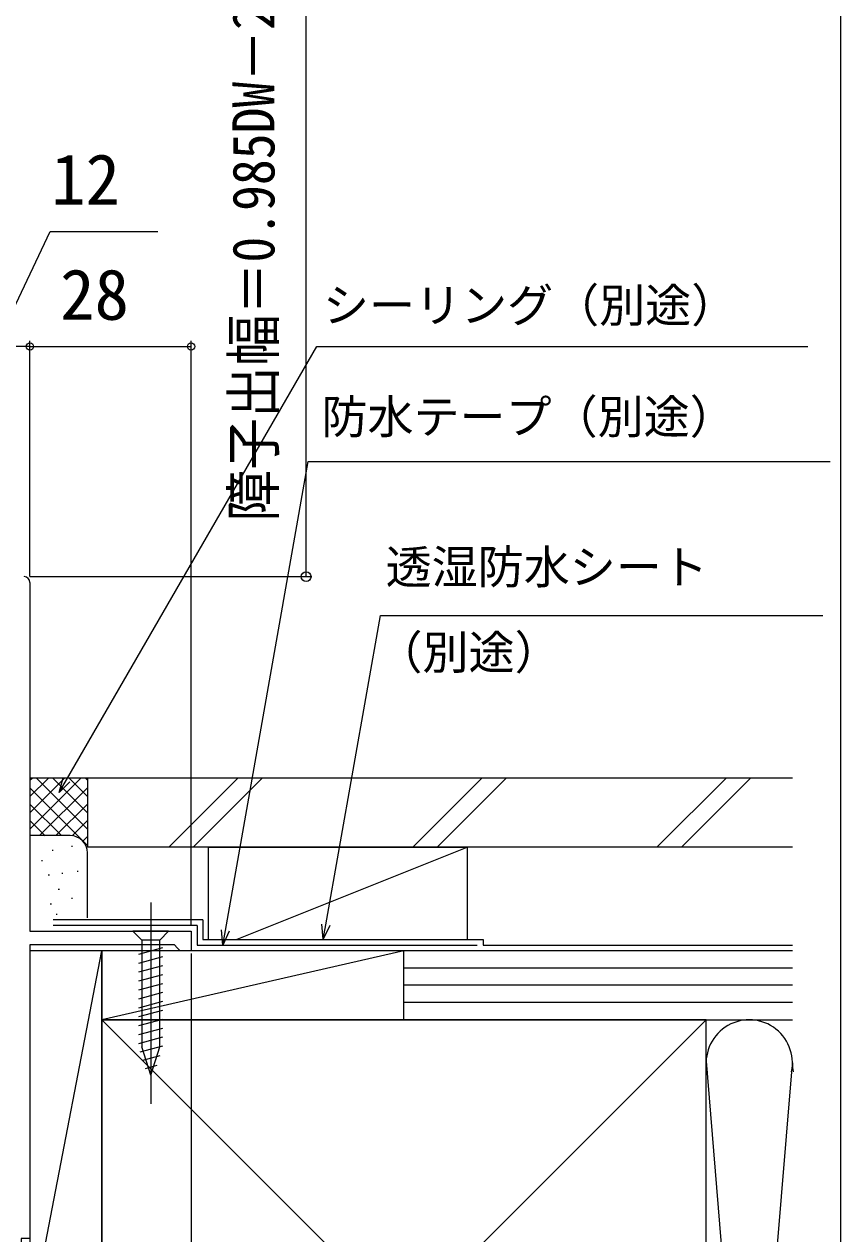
# Model space of a CAD drawing. Units: millimetres, scale not verified. Extents: x -525 to 525, y -783 to 778.
# Drawn here: x 383.1 to 525, y -517.9 to -307.7 of the extents above; entities that cross this region are included whole.
import ezdxf
from ezdxf.enums import TextEntityAlignment as Align

# ---------------------------------------------------------------- set-up
doc = ezdxf.new("R2010")
doc.units = ezdxf.units.MM
doc.header["$LTSCALE"] = 4
for name, color, linetype in [('0-2_YKK_11', 7, 'Continuous'), ('0-5_YKK_13', 4, 'Continuous'), ('0-7_YKK_D', 6, 'Continuous'), ('0-8_YKK_ZWAK', 7, 'Continuous'), ('0-9_YSS_K', 3, 'Continuous'), ('0-A_YSS_KE', 3, 'Continuous')]:
    doc.layers.add(name, color=color, linetype=linetype)
doc.styles.add('ＭＳ ゴシック', font='')
doc.styles.get('ＭＳ ゴシック').set_extended_font_data('MS Gothic')

msp = doc.modelspace()

# ---------------------------------------------------------------- linework, layer by layer
at = {"layer": '0-2_YKK_11'}
msp.add_lwpolyline([(384.088, -404.698), (384.088, -465.298), (412.088, -465.298), (412.088, -468.698), (410.188, -468.698), (409.688, -468.198), (409.188, -467.698), (384.088, -467.698), (384.088, -518.698), (382.588, -518.698), (382.588, -531.198), (384.088, -531.198), (384.088, -533.698), (380.088, -533.698), (380.088, -518.698)], dxfattribs=at)
msp.add_arc((383.088, -404.698), 1, 0.00001, 89.99999, dxfattribs=at)
at = {"layer": '0-5_YKK_13'}
for p, q in [((405.088, -460.298), (405.088, -495.298)), ((408.188, -465.298), (401.988, -465.298)), ((401.988, -465.298), (403.538, -466.848)), ((408.188, -465.298), (406.638, -466.848)), ((402.988, -469.274), (407.188, -468.149)), ((403.538, -466.848), (403.538, -485.382)), ((406.638, -466.848), (403.538, -466.848)), ((406.638, -485.382), (406.638, -466.848)), ((402.988, -470.827), (407.188, -469.702)), ((402.988, -472.38), (407.188, -471.255)), ((402.988, -473.933), (407.188, -472.808)), ((402.988, -475.486), (407.188, -474.361)), ((402.988, -477.039), (407.188, -475.914)), ((402.988, -478.592), (407.188, -477.466)), ((402.988, -480.145), (407.188, -479.019)), ((402.988, -481.698), (407.188, -480.572)), ((402.988, -483.251), (407.188, -482.125)), ((402.988, -484.803), (407.188, -483.678)), ((403.247, -486.287), (407.188, -485.231)), ((405.088, -490.298), (403.538, -485.382)), ((405.088, -490.298), (406.638, -485.382)), ((403.698, -487.719), (406.734, -486.906)), ((404.15, -489.151), (406.2, -488.602))]:
    msp.add_line(p, q, dxfattribs=at)
at = {"layer": '0-7_YKK_D'}
for p, q in [((432.087, -403.698), (432.087, -235.657)), ((384.086, -403.698), (384.086, -362.705)), ((384.086, -403.698), (384.086, -362.705)), ((412.088, -464.298), (412.088, -362.705)), ((384.086, -363.705), (372.087, -363.705)), ((384.086, -363.705), (412.088, -363.705)), ((384.088, -403.698), (433.087, -403.698)), ((412.088, -469.198), (412.088, -758.7))]:
    msp.add_line(p, q, dxfattribs=at)
for points in [[(378.087, -363.705), (387.601, -343.705), (406.328, -343.705)], [(389.175, -441.22), (390.45, -439.012), (433.931, -363.7), (519.252, -363.7)], [(417.615, -467.7), (418.058, -465.189), (432.427, -383.7), (523.134, -383.7)], [(435.066, -466.7), (435.508, -464.189), (444.981, -410.464), (521.893, -410.464)], [(391.042, -439.353), (389.175, -441.22), (389.858, -438.67)], [(436.181, -464.307), (435.066, -466.7), (434.836, -464.07)], [(418.731, -465.307), (417.615, -467.7), (417.385, -465.07)]]:
    msp.add_lwpolyline(points, dxfattribs=at)
for centre, radius in [((384.086, -363.705), 0.637), ((384.086, -363.705), 0.637), ((412.088, -363.705), 0.637), ((432.087, -403.698), 0.85)]:
    msp.add_circle(centre, radius, dxfattribs=at)
at = {"layer": '0-8_YKK_ZWAK'}
msp.add_lwpolyline([(-525, -782.7), (525, -782.7), (525, 747.3)], dxfattribs=at)
at = {"layer": '0-9_YSS_K'}
for p, q in [((394.087, -438.7), (384.087, -438.7)), ((384.087, -447.558), (392.944, -438.7)), ((384.087, -444.729), (390.116, -438.7)), ((384.087, -441.901), (387.288, -438.7)), ((384.087, -439.073), (384.459, -438.7)), ((385.229, -438.7), (394.087, -447.558)), ((388.057, -438.7), (394.087, -444.729)), ((390.886, -438.7), (394.087, -441.901)), ((393.714, -438.7), (394.087, -439.073)), ((420.197, -438.7), (408.197, -450.7)), ((424.439, -438.7), (412.439, -450.7)), ((462.623, -438.7), (450.623, -450.7)), ((466.866, -438.7), (454.866, -450.7)), ((505.05, -438.7), (493.05, -450.7)), ((509.292, -438.7), (497.292, -450.7)), ((384.087, -440.386), (394.087, -450.386)), ((385.773, -448.7), (394.087, -440.386)), ((384.087, -443.215), (389.572, -448.7)), ((388.601, -448.7), (394.087, -443.215)), ((384.087, -446.043), (386.761, -448.718)), ((391.412, -448.718), (394.087, -446.043)), ((391.086, -448.698), (384.086, -448.698)), ((393.292, -449.666), (394.087, -448.872)), ((387.943, -451.193), (388.143, -451.193)), ((391.281, -450.526), (391.481, -450.526)), ((394.086, -462.998), (394.086, -451.698)), ((415.087, -450.7), (415.087, -466.7)), ((415.087, -450.7), (460.087, -450.7)), ((420.087, -466.7), (460.087, -450.7)), ((460.087, -450.7), (460.087, -466.7)), ((386.087, -453.024), (386.287, -453.024)), ((387.276, -455.533), (387.476, -455.533)), ((389.612, -455.199), (389.812, -455.199)), ((392.283, -454.865), (392.483, -454.865)), ((389.009, -457.992), (389.209, -457.992)), ((391.281, -459.539), (391.481, -459.539)), ((387.61, -460.54), (387.81, -460.54)), ((388.631, -462.318), (388.831, -462.318)), ((384.086, -533.7), (396.587, -468.7)), ((449.087, -468.7), (396.587, -480.7)), ((460.087, -468.7), (415.087, -468.7)), ((449.087, -480.7), (449.087, -468.7)), ((516.589, -468.7), (449.087, -468.7)), ((516.589, -471.7), (449.087, -471.7)), ((516.589, -474.7), (449.087, -474.7)), ((516.589, -477.7), (449.087, -477.7)), ((396.589, -585.7), (501.589, -480.7)), ((396.589, -480.7), (501.589, -585.7)), ((449.087, -480.7), (516.589, -480.7)), ((501.589, -480.7), (516.589, -480.7)), ((501.595, -487.894), (508.931, -576.668)), ((516.431, -489.732), (509.089, -578.581))]:
    msp.add_line(p, q, dxfattribs=at)
for points in [[(396.587, -533.7), (396.587, -468.7), (384.087, -468.7), (384.086, -533.7)], [(449.087, -480.7), (449.087, -468.7), (396.587, -468.7), (396.587, -480.7)]]:
    msp.add_lwpolyline(points, close=True, dxfattribs=at)
for centre, radius, start, end in [((391.086, -451.698), 3, 360, 90), ((509.089, -488.2), 7.5, 348.21668, 191.78379), ((524.089, -488.2), 7.5, 180, 191.78379)]:
    msp.add_arc(centre, radius, start, end, dxfattribs=at)
at = {"layer": '0-A_YSS_KE'}
for p, q in [((516.589, -450.7), (394.087, -450.7)), ((414.121, -463.306), (388.121, -463.302)), ((413.121, -464.306), (388.121, -464.302)), ((462.82, -466.744), (462.82, -467.744)), ((462.82, -467.744), (516.589, -467.753)), ((501.589, -494.665), (501.589, -480.7)), ((501.589, -585.7), (501.589, -488.2))]:
    msp.add_line(p, q, dxfattribs=at)
for points in [[(516.589, -438.7), (394.087, -438.7), (394.087, -450.7)], [(413.121, -464.306), (413.12, -467.736), (461.82, -467.744)], [(414.121, -463.306), (414.12, -466.736), (462.82, -466.744)], [(501.589, -480.7), (396.589, -480.7), (396.589, -585.7), (501.589, -585.7)]]:
    msp.add_lwpolyline(points, dxfattribs=at)

# ---------------------------------------------------------------- texts
at = {"layer": '0-7_YKK_D', "style": 'ＭＳ ゴシック', "width": 0.9}
msp.add_text('障子出幅＝0.985DW－23.3', height=7.331, rotation=90, dxfattribs=at).set_placement((428.78, -394.125), align=Align.BOTTOM_LEFT)
at = {"layer": '0-7_YKK_D', "style": 'ＭＳ ゴシック'}
for s, height, p in [('12', 8.798, (387.76, -341.705)), ('28', 8.798, (389.326, -361.705)), ('シーリング（別途）', 5.865, (435.007, -361.23)), ('防水テープ（別途）', 5.865, (434.74, -380.603)), ('透湿防水シート', 5.865, (445.9, -406.701)), ('（別途）', 5.865, (444.309, -421.535))]:
    msp.add_text(s, height=height, dxfattribs=at).set_placement(p, align=Align.BOTTOM_LEFT)

doc.saveas('drawing.dxf')
